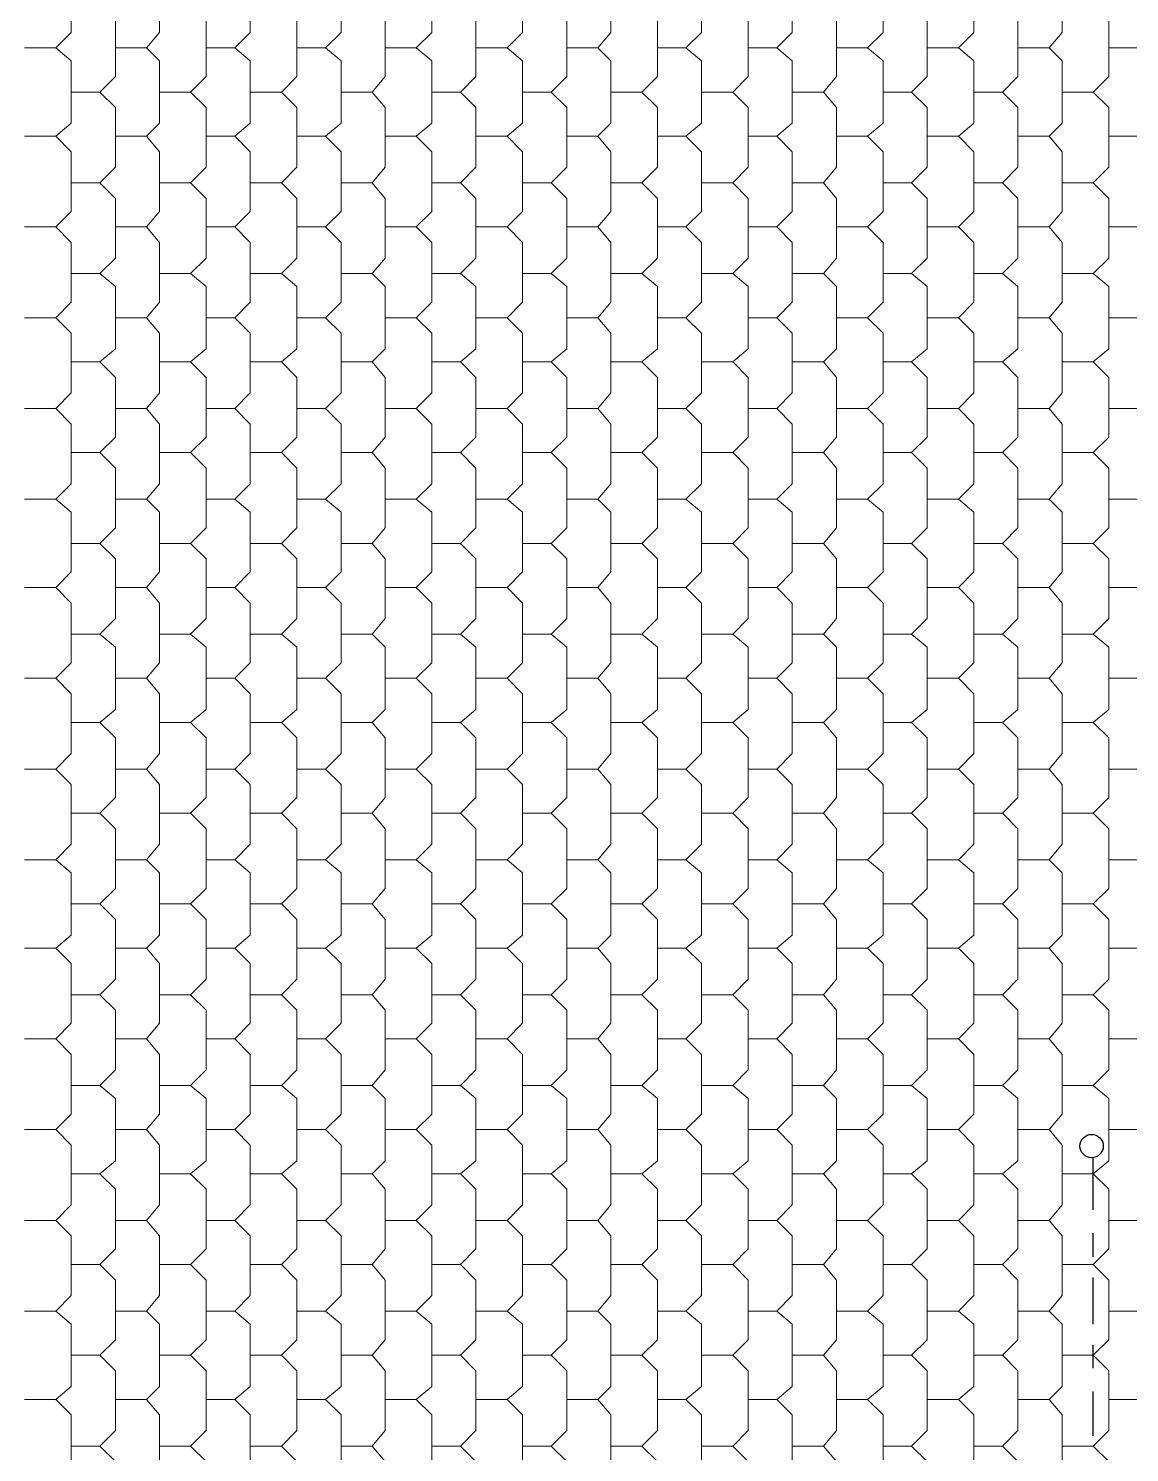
# Model space of a CAD drawing. Header units: millimetres. Extents: x 0 to 80.9, y 0 to 43.9.
# Drawn here: x 69.85 to 75.29, y 18.35 to 25.39 of the extents above; entities that cross this region are included whole.
import ezdxf

# ---------------------------------------------------------------- set-up
doc = ezdxf.new("R2010")
doc.units = ezdxf.units.MM
doc.layers.add('PDF_014408$_ps_$PIPING$REFRIGERANT$PIPING_Pen_No__4', color=7, linetype='Continuous')
doc.layers.add('PDF_014408$BL-ROOF', color=7, linetype='Continuous')

msp = doc.modelspace()

# ---------------------------------------------------------------- linework, layer by layer
at = {"layer": 'PDF_014408$_ps_$PIPING$REFRIGERANT$PIPING_Pen_No__4', "lineweight": 25}
for points in [[(75.1125, 19.5539), (75.1125, 19.8103)], [(75.1125, 19.3231), (75.1125, 19.4385)], [(75.1125, 18.9897), (75.1125, 19.2205)], [(75.1125, 18.7717), (75.1125, 18.8871)], [(75.1125, 18.4383), (75.1125, 18.6563)]]:
    msp.add_lwpolyline(points, dxfattribs=at)
msp.add_circle((75.1045, 19.8699), 0.0577, dxfattribs=at)
at = {"layer": 'PDF_014408$BL-ROOF', "lineweight": 9}
for points in [[(69.9836, 25.2982), (70.0606, 25.3752), (70.0606, 25.6701), (69.9836, 25.747), (69.8682, 25.747)], [(70.4324, 25.2982), (70.4965, 25.3752), (70.4965, 25.6701), (70.4324, 25.747), (70.2785, 25.747)], [(70.8684, 25.2982), (70.9453, 25.3752), (70.9453, 25.6701), (70.8684, 25.747), (70.7273, 25.747)], [(71.3171, 25.2982), (71.3941, 25.3752), (71.3941, 25.6701), (71.3171, 25.747), (71.1761, 25.747)], [(71.7659, 25.2982), (71.8428, 25.3752), (71.8428, 25.6701), (71.7659, 25.747), (71.612, 25.747)], [(72.2147, 25.2982), (72.2916, 25.3752), (72.2916, 25.6701), (72.2147, 25.747), (72.0608, 25.747)], [(72.6635, 25.2982), (72.7276, 25.3752), (72.7276, 25.6701), (72.6635, 25.747), (72.5096, 25.747)], [(73.0994, 25.2982), (73.1764, 25.3752), (73.1764, 25.6701), (73.0994, 25.747), (72.9584, 25.747)], [(73.5482, 25.2982), (73.6251, 25.3752), (73.6251, 25.6701), (73.5482, 25.747), (73.4072, 25.747)], [(73.997, 25.2982), (74.0739, 25.3752), (74.0739, 25.6701), (73.997, 25.747), (73.8431, 25.747)], [(74.4458, 25.2982), (74.5227, 25.3752), (74.5227, 25.6701), (74.4458, 25.747), (74.2919, 25.747)], [(74.8945, 25.2982), (74.9586, 25.3752), (74.9586, 25.6701), (74.8945, 25.747), (74.7407, 25.747)], [(70.2016, 25.0802), (70.2785, 25.1572), (70.2785, 25.4521), (70.2016, 25.529), (70.0606, 25.529)], [(70.6504, 25.0802), (70.7273, 25.1572), (70.7273, 25.4521), (70.6504, 25.529), (70.4965, 25.529)], [(71.0992, 25.0802), (71.1761, 25.1572), (71.1761, 25.4521), (71.0992, 25.529), (70.9453, 25.529)], [(71.5479, 25.0802), (71.612, 25.1572), (71.612, 25.4521), (71.5479, 25.529), (71.3941, 25.529)], [(71.9839, 25.0802), (72.0608, 25.1572), (72.0608, 25.4521), (71.9839, 25.529), (71.8428, 25.529)], [(72.4327, 25.0802), (72.5096, 25.1572), (72.5096, 25.4521), (72.4327, 25.529), (72.2916, 25.529)], [(72.8814, 25.0802), (72.9584, 25.1572), (72.9584, 25.4521), (72.8814, 25.529), (72.7276, 25.529)], [(73.3302, 25.0802), (73.4072, 25.1572), (73.4072, 25.4521), (73.3302, 25.529), (73.1764, 25.529)], [(73.779, 25.0802), (73.8431, 25.1572), (73.8431, 25.4521), (73.779, 25.529), (73.6251, 25.529)], [(74.215, 25.0802), (74.2919, 25.1572), (74.2919, 25.4521), (74.215, 25.529), (74.0739, 25.529)], [(74.6637, 25.0802), (74.7407, 25.1572), (74.7407, 25.4521), (74.6637, 25.529), (74.5227, 25.529)], [(75.1125, 25.0802), (75.1894, 25.1572), (75.1894, 25.4521), (75.1125, 25.529), (74.9586, 25.529)], [(69.9836, 24.8623), (70.0606, 24.9264), (70.0606, 25.2341), (69.9836, 25.2982), (69.8298, 25.2982)], [(70.4324, 24.8623), (70.4965, 24.9264), (70.4965, 25.2341), (70.4324, 25.2982), (70.2785, 25.2982)], [(70.8684, 24.8623), (70.9453, 24.9264), (70.9453, 25.2341), (70.8684, 25.2982), (70.7273, 25.2982)], [(71.3171, 24.8623), (71.3941, 24.9264), (71.3941, 25.2341), (71.3171, 25.2982), (71.1761, 25.2982)], [(71.7659, 24.8623), (71.8428, 24.9264), (71.8428, 25.2341), (71.7659, 25.2982), (71.612, 25.2982)], [(72.2147, 24.8623), (72.2916, 24.9264), (72.2916, 25.2341), (72.2147, 25.2982), (72.0608, 25.2982)], [(72.6635, 24.8623), (72.7276, 24.9264), (72.7276, 25.2341), (72.6635, 25.2982), (72.5096, 25.2982)], [(73.0994, 24.8623), (73.1764, 24.9264), (73.1764, 25.2341), (73.0994, 25.2982), (72.9584, 25.2982)], [(73.5482, 24.8623), (73.6251, 24.9264), (73.6251, 25.2341), (73.5482, 25.2982), (73.4072, 25.2982)], [(73.997, 24.8623), (74.0739, 24.9264), (74.0739, 25.2341), (73.997, 25.2982), (73.8431, 25.2982)], [(74.4458, 24.8623), (74.5227, 24.9264), (74.5227, 25.2341), (74.4458, 25.2982), (74.2919, 25.2982)], [(74.8945, 24.8623), (74.9586, 24.9264), (74.9586, 25.2341), (74.8945, 25.2982), (74.7407, 25.2982)], [(75.4074, 25.2341), (75.3305, 25.2982), (75.1894, 25.2982)], [(70.2016, 24.6315), (70.2785, 24.7084), (70.2785, 25.0033), (70.2016, 25.0802), (70.0606, 25.0802)], [(70.6504, 24.6315), (70.7273, 24.7084), (70.7273, 25.0033), (70.6504, 25.0802), (70.4965, 25.0802)], [(71.0992, 24.6315), (71.1761, 24.7084), (71.1761, 25.0033), (71.0992, 25.0802), (70.9453, 25.0802)], [(71.5479, 24.6315), (71.612, 24.7084), (71.612, 25.0033), (71.5479, 25.0802), (71.3941, 25.0802)], [(71.9839, 24.6315), (72.0608, 24.7084), (72.0608, 25.0033), (71.9839, 25.0802), (71.8428, 25.0802)], [(72.4327, 24.6315), (72.5096, 24.7084), (72.5096, 25.0033), (72.4327, 25.0802), (72.2916, 25.0802)], [(72.8814, 24.6315), (72.9584, 24.7084), (72.9584, 25.0033), (72.8814, 25.0802), (72.7276, 25.0802)], [(73.3302, 24.6315), (73.4072, 24.7084), (73.4072, 25.0033), (73.3302, 25.0802), (73.1764, 25.0802)], [(73.779, 24.6315), (73.8431, 24.7084), (73.8431, 25.0033), (73.779, 25.0802), (73.6251, 25.0802)], [(74.215, 24.6315), (74.2919, 24.7084), (74.2919, 25.0033), (74.215, 25.0802), (74.0739, 25.0802)], [(74.6637, 24.6315), (74.7407, 24.7084), (74.7407, 25.0033), (74.6637, 25.0802), (74.5227, 25.0802)], [(75.1125, 24.6315), (75.1894, 24.7084), (75.1894, 25.0033), (75.1125, 25.0802), (74.9586, 25.0802)], [(69.9836, 24.4135), (70.0606, 24.4904), (70.0606, 24.7853), (69.9836, 24.8623), (69.8298, 24.8623)], [(70.4324, 24.4135), (70.4965, 24.4904), (70.4965, 24.7853), (70.4324, 24.8623), (70.2785, 24.8623)], [(70.8684, 24.4135), (70.9453, 24.4904), (70.9453, 24.7853), (70.8684, 24.8623), (70.7273, 24.8623)], [(71.3171, 24.4135), (71.3941, 24.4904), (71.3941, 24.7853), (71.3171, 24.8623), (71.1761, 24.8623)], [(71.7659, 24.4135), (71.8428, 24.4904), (71.8428, 24.7853), (71.7659, 24.8623), (71.612, 24.8623)], [(72.2147, 24.4135), (72.2916, 24.4904), (72.2916, 24.7853), (72.2147, 24.8623), (72.0608, 24.8623)], [(72.6635, 24.4135), (72.7276, 24.4904), (72.7276, 24.7853), (72.6635, 24.8623), (72.5096, 24.8623)], [(73.0994, 24.4135), (73.1764, 24.4904), (73.1764, 24.7853), (73.0994, 24.8623), (72.9584, 24.8623)], [(73.5482, 24.4135), (73.6251, 24.4904), (73.6251, 24.7853), (73.5482, 24.8623), (73.4072, 24.8623)], [(73.997, 24.4135), (74.0739, 24.4904), (74.0739, 24.7853), (73.997, 24.8623), (73.8431, 24.8623)], [(74.4458, 24.4135), (74.5227, 24.4904), (74.5227, 24.7853), (74.4458, 24.8623), (74.2919, 24.8623)], [(74.8945, 24.4135), (74.9586, 24.4904), (74.9586, 24.7853), (74.8945, 24.8623), (74.7407, 24.8623)], [(75.4074, 24.7853), (75.3305, 24.8623), (75.1894, 24.8623)], [(70.2016, 24.1827), (70.2785, 24.2596), (70.2785, 24.5545), (70.2016, 24.6315), (70.0606, 24.6315)], [(70.6504, 24.1827), (70.7273, 24.2596), (70.7273, 24.5545), (70.6504, 24.6315), (70.4965, 24.6315)], [(71.0992, 24.1827), (71.1761, 24.2596), (71.1761, 24.5545), (71.0992, 24.6315), (70.9453, 24.6315)], [(71.5479, 24.1827), (71.612, 24.2596), (71.612, 24.5545), (71.5479, 24.6315), (71.3941, 24.6315)], [(71.9839, 24.1827), (72.0608, 24.2596), (72.0608, 24.5545), (71.9839, 24.6315), (71.8428, 24.6315)], [(72.4327, 24.1827), (72.5096, 24.2596), (72.5096, 24.5545), (72.4327, 24.6315), (72.2916, 24.6315)], [(72.8814, 24.1827), (72.9584, 24.2596), (72.9584, 24.5545), (72.8814, 24.6315), (72.7276, 24.6315)], [(73.3302, 24.1827), (73.4072, 24.2596), (73.4072, 24.5545), (73.3302, 24.6315), (73.1764, 24.6315)], [(73.779, 24.1827), (73.8431, 24.2596), (73.8431, 24.5545), (73.779, 24.6315), (73.6251, 24.6315)], [(74.215, 24.1827), (74.2919, 24.2596), (74.2919, 24.5545), (74.215, 24.6315), (74.0739, 24.6315)], [(74.6637, 24.1827), (74.7407, 24.2596), (74.7407, 24.5545), (74.6637, 24.6315), (74.5227, 24.6315)], [(75.1125, 24.1827), (75.1894, 24.2596), (75.1894, 24.5545), (75.1125, 24.6315), (74.9586, 24.6315)], [(69.9836, 23.9647), (70.0606, 24.0416), (70.0606, 24.3366), (69.9836, 24.4135), (69.8298, 24.4135)], [(70.4324, 23.9647), (70.4965, 24.0416), (70.4965, 24.3366), (70.4324, 24.4135), (70.2785, 24.4135)], [(70.8684, 23.9647), (70.9453, 24.0416), (70.9453, 24.3366), (70.8684, 24.4135), (70.7273, 24.4135)], [(71.3171, 23.9647), (71.3941, 24.0416), (71.3941, 24.3366), (71.3171, 24.4135), (71.1761, 24.4135)], [(71.7659, 23.9647), (71.8428, 24.0416), (71.8428, 24.3366), (71.7659, 24.4135), (71.612, 24.4135)], [(72.2147, 23.9647), (72.2916, 24.0416), (72.2916, 24.3366), (72.2147, 24.4135), (72.0608, 24.4135)], [(72.6635, 23.9647), (72.7276, 24.0416), (72.7276, 24.3366), (72.6635, 24.4135), (72.5096, 24.4135)], [(73.0994, 23.9647), (73.1764, 24.0416), (73.1764, 24.3366), (73.0994, 24.4135), (72.9584, 24.4135)], [(73.5482, 23.9647), (73.6251, 24.0416), (73.6251, 24.3366), (73.5482, 24.4135), (73.4072, 24.4135)], [(73.997, 23.9647), (74.0739, 24.0416), (74.0739, 24.3366), (73.997, 24.4135), (73.8431, 24.4135)], [(74.4458, 23.9647), (74.5227, 24.0416), (74.5227, 24.3366), (74.4458, 24.4135), (74.2919, 24.4135)], [(74.8945, 23.9647), (74.9586, 24.0416), (74.9586, 24.3366), (74.8945, 24.4135), (74.7407, 24.4135)], [(75.4074, 24.3366), (75.3305, 24.4135), (75.1894, 24.4135)], [(70.2016, 23.7467), (70.2785, 23.8108), (70.2785, 24.1186), (70.2016, 24.1827), (70.0606, 24.1827)], [(70.6504, 23.7467), (70.7273, 23.8108), (70.7273, 24.1186), (70.6504, 24.1827), (70.4965, 24.1827)], [(71.0992, 23.7467), (71.1761, 23.8108), (71.1761, 24.1186), (71.0992, 24.1827), (70.9453, 24.1827)], [(71.5479, 23.7467), (71.612, 23.8108), (71.612, 24.1186), (71.5479, 24.1827), (71.3941, 24.1827)], [(71.9839, 23.7467), (72.0608, 23.8108), (72.0608, 24.1186), (71.9839, 24.1827), (71.8428, 24.1827)], [(72.4327, 23.7467), (72.5096, 23.8108), (72.5096, 24.1186), (72.4327, 24.1827), (72.2916, 24.1827)], [(72.8814, 23.7467), (72.9584, 23.8108), (72.9584, 24.1186), (72.8814, 24.1827), (72.7276, 24.1827)], [(73.3302, 23.7467), (73.4072, 23.8108), (73.4072, 24.1186), (73.3302, 24.1827), (73.1764, 24.1827)], [(73.779, 23.7467), (73.8431, 23.8108), (73.8431, 24.1186), (73.779, 24.1827), (73.6251, 24.1827)], [(74.215, 23.7467), (74.2919, 23.8108), (74.2919, 24.1186), (74.215, 24.1827), (74.0739, 24.1827)], [(74.6637, 23.7467), (74.7407, 23.8108), (74.7407, 24.1186), (74.6637, 24.1827), (74.5227, 24.1827)], [(75.1125, 23.7467), (75.1894, 23.8108), (75.1894, 24.1186), (75.1125, 24.1827), (74.9586, 24.1827)], [(69.9836, 23.5159), (70.0606, 23.5929), (70.0606, 23.8878), (69.9836, 23.9647), (69.8298, 23.9647)], [(70.4324, 23.5159), (70.4965, 23.5929), (70.4965, 23.8878), (70.4324, 23.9647), (70.2785, 23.9647)], [(70.8684, 23.5159), (70.9453, 23.5929), (70.9453, 23.8878), (70.8684, 23.9647), (70.7273, 23.9647)], [(71.3171, 23.5159), (71.3941, 23.5929), (71.3941, 23.8878), (71.3171, 23.9647), (71.1761, 23.9647)], [(71.7659, 23.5159), (71.8428, 23.5929), (71.8428, 23.8878), (71.7659, 23.9647), (71.612, 23.9647)], [(72.2147, 23.5159), (72.2916, 23.5929), (72.2916, 23.8878), (72.2147, 23.9647), (72.0608, 23.9647)], [(72.6635, 23.5159), (72.7276, 23.5929), (72.7276, 23.8878), (72.6635, 23.9647), (72.5096, 23.9647)], [(73.0994, 23.5159), (73.1764, 23.5929), (73.1764, 23.8878), (73.0994, 23.9647), (72.9584, 23.9647)], [(73.5482, 23.5159), (73.6251, 23.5929), (73.6251, 23.8878), (73.5482, 23.9647), (73.4072, 23.9647)], [(73.997, 23.5159), (74.0739, 23.5929), (74.0739, 23.8878), (73.997, 23.9647), (73.8431, 23.9647)], [(74.4458, 23.5159), (74.5227, 23.5929), (74.5227, 23.8878), (74.4458, 23.9647), (74.2919, 23.9647)], [(74.8945, 23.5159), (74.9586, 23.5929), (74.9586, 23.8878), (74.8945, 23.9647), (74.7407, 23.9647)], [(75.4074, 23.8878), (75.3305, 23.9647), (75.1894, 23.9647)], [(70.2016, 23.298), (70.2785, 23.3749), (70.2785, 23.6698), (70.2016, 23.7467), (70.0606, 23.7467)], [(70.6504, 23.298), (70.7273, 23.3749), (70.7273, 23.6698), (70.6504, 23.7467), (70.4965, 23.7467)], [(71.0992, 23.298), (71.1761, 23.3749), (71.1761, 23.6698), (71.0992, 23.7467), (70.9453, 23.7467)], [(71.5479, 23.298), (71.612, 23.3749), (71.612, 23.6698), (71.5479, 23.7467), (71.3941, 23.7467)], [(71.9839, 23.298), (72.0608, 23.3749), (72.0608, 23.6698), (71.9839, 23.7467), (71.8428, 23.7467)], [(72.4327, 23.298), (72.5096, 23.3749), (72.5096, 23.6698), (72.4327, 23.7467), (72.2916, 23.7467)], [(72.8814, 23.298), (72.9584, 23.3749), (72.9584, 23.6698), (72.8814, 23.7467), (72.7276, 23.7467)], [(73.3302, 23.298), (73.4072, 23.3749), (73.4072, 23.6698), (73.3302, 23.7467), (73.1764, 23.7467)], [(73.779, 23.298), (73.8431, 23.3749), (73.8431, 23.6698), (73.779, 23.7467), (73.6251, 23.7467)], [(74.215, 23.298), (74.2919, 23.3749), (74.2919, 23.6698), (74.215, 23.7467), (74.0739, 23.7467)], [(74.6637, 23.298), (74.7407, 23.3749), (74.7407, 23.6698), (74.6637, 23.7467), (74.5227, 23.7467)], [(75.1125, 23.298), (75.1894, 23.3749), (75.1894, 23.6698), (75.1125, 23.7467), (74.9586, 23.7467)], [(69.9836, 23.0672), (70.0606, 23.1441), (70.0606, 23.439), (69.9836, 23.5159), (69.8298, 23.5159)], [(70.4324, 23.0672), (70.4965, 23.1441), (70.4965, 23.439), (70.4324, 23.5159), (70.2785, 23.5159)], [(70.8684, 23.0672), (70.9453, 23.1441), (70.9453, 23.439), (70.8684, 23.5159), (70.7273, 23.5159)], [(71.3171, 23.0672), (71.3941, 23.1441), (71.3941, 23.439), (71.3171, 23.5159), (71.1761, 23.5159)], [(71.7659, 23.0672), (71.8428, 23.1441), (71.8428, 23.439), (71.7659, 23.5159), (71.612, 23.5159)], [(72.2147, 23.0672), (72.2916, 23.1441), (72.2916, 23.439), (72.2147, 23.5159), (72.0608, 23.5159)], [(72.6635, 23.0672), (72.7276, 23.1441), (72.7276, 23.439), (72.6635, 23.5159), (72.5096, 23.5159)], [(73.0994, 23.0672), (73.1764, 23.1441), (73.1764, 23.439), (73.0994, 23.5159), (72.9584, 23.5159)], [(73.5482, 23.0672), (73.6251, 23.1441), (73.6251, 23.439), (73.5482, 23.5159), (73.4072, 23.5159)], [(73.997, 23.0672), (74.0739, 23.1441), (74.0739, 23.439), (73.997, 23.5159), (73.8431, 23.5159)], [(74.4458, 23.0672), (74.5227, 23.1441), (74.5227, 23.439), (74.4458, 23.5159), (74.2919, 23.5159)], [(74.8945, 23.0672), (74.9586, 23.1441), (74.9586, 23.439), (74.8945, 23.5159), (74.7407, 23.5159)], [(75.4074, 23.439), (75.3305, 23.5159), (75.1894, 23.5159)], [(70.2016, 22.8492), (70.2785, 22.9261), (70.2785, 23.221), (70.2016, 23.298), (70.0606, 23.298)], [(70.6504, 22.8492), (70.7273, 22.9261), (70.7273, 23.221), (70.6504, 23.298), (70.4965, 23.298)], [(71.0992, 22.8492), (71.1761, 22.9261), (71.1761, 23.221), (71.0992, 23.298), (70.9453, 23.298)], [(71.5479, 22.8492), (71.612, 22.9261), (71.612, 23.221), (71.5479, 23.298), (71.3941, 23.298)], [(71.9839, 22.8492), (72.0608, 22.9261), (72.0608, 23.221), (71.9839, 23.298), (71.8428, 23.298)], [(72.4327, 22.8492), (72.5096, 22.9261), (72.5096, 23.221), (72.4327, 23.298), (72.2916, 23.298)], [(72.8814, 22.8492), (72.9584, 22.9261), (72.9584, 23.221), (72.8814, 23.298), (72.7276, 23.298)], [(73.3302, 22.8492), (73.4072, 22.9261), (73.4072, 23.221), (73.3302, 23.298), (73.1764, 23.298)], [(73.779, 22.8492), (73.8431, 22.9261), (73.8431, 23.221), (73.779, 23.298), (73.6251, 23.298)], [(74.215, 22.8492), (74.2919, 22.9261), (74.2919, 23.221), (74.215, 23.298), (74.0739, 23.298)], [(74.6637, 22.8492), (74.7407, 22.9261), (74.7407, 23.221), (74.6637, 23.298), (74.5227, 23.298)], [(75.1125, 22.8492), (75.1894, 22.9261), (75.1894, 23.221), (75.1125, 23.298), (74.9586, 23.298)], [(69.9836, 22.6312), (70.0606, 22.7081), (70.0606, 23.003), (69.9836, 23.0672), (69.8298, 23.0672)], [(70.4324, 22.6312), (70.4965, 22.7081), (70.4965, 23.003), (70.4324, 23.0672), (70.2785, 23.0672)], [(70.8684, 22.6312), (70.9453, 22.7081), (70.9453, 23.003), (70.8684, 23.0672), (70.7273, 23.0672)], [(71.3171, 22.6312), (71.3941, 22.7081), (71.3941, 23.003), (71.3171, 23.0672), (71.1761, 23.0672)], [(71.7659, 22.6312), (71.8428, 22.7081), (71.8428, 23.003), (71.7659, 23.0672), (71.612, 23.0672)], [(72.2147, 22.6312), (72.2916, 22.7081), (72.2916, 23.003), (72.2147, 23.0672), (72.0608, 23.0672)], [(72.6635, 22.6312), (72.7276, 22.7081), (72.7276, 23.003), (72.6635, 23.0672), (72.5096, 23.0672)], [(73.0994, 22.6312), (73.1764, 22.7081), (73.1764, 23.003), (73.0994, 23.0672), (72.9584, 23.0672)], [(73.5482, 22.6312), (73.6251, 22.7081), (73.6251, 23.003), (73.5482, 23.0672), (73.4072, 23.0672)], [(73.997, 22.6312), (74.0739, 22.7081), (74.0739, 23.003), (73.997, 23.0672), (73.8431, 23.0672)], [(74.4458, 22.6312), (74.5227, 22.7081), (74.5227, 23.003), (74.4458, 23.0672), (74.2919, 23.0672)], [(74.8945, 22.6312), (74.9586, 22.7081), (74.9586, 23.003), (74.8945, 23.0672), (74.7407, 23.0672)], [(75.4074, 23.003), (75.3305, 23.0672), (75.1894, 23.0672)], [(70.2016, 22.4004), (70.2785, 22.4773), (70.2785, 22.7722), (70.2016, 22.8492), (70.0606, 22.8492)], [(70.6504, 22.4004), (70.7273, 22.4773), (70.7273, 22.7722), (70.6504, 22.8492), (70.4965, 22.8492)], [(71.0992, 22.4004), (71.1761, 22.4773), (71.1761, 22.7722), (71.0992, 22.8492), (70.9453, 22.8492)], [(71.5479, 22.4004), (71.612, 22.4773), (71.612, 22.7722), (71.5479, 22.8492), (71.3941, 22.8492)], [(71.9839, 22.4004), (72.0608, 22.4773), (72.0608, 22.7722), (71.9839, 22.8492), (71.8428, 22.8492)], [(72.4327, 22.4004), (72.5096, 22.4773), (72.5096, 22.7722), (72.4327, 22.8492), (72.2916, 22.8492)], [(72.8814, 22.4004), (72.9584, 22.4773), (72.9584, 22.7722), (72.8814, 22.8492), (72.7276, 22.8492)], [(73.3302, 22.4004), (73.4072, 22.4773), (73.4072, 22.7722), (73.3302, 22.8492), (73.1764, 22.8492)], [(73.779, 22.4004), (73.8431, 22.4773), (73.8431, 22.7722), (73.779, 22.8492), (73.6251, 22.8492)], [(74.215, 22.4004), (74.2919, 22.4773), (74.2919, 22.7722), (74.215, 22.8492), (74.0739, 22.8492)], [(74.6637, 22.4004), (74.7407, 22.4773), (74.7407, 22.7722), (74.6637, 22.8492), (74.5227, 22.8492)], [(75.1125, 22.4004), (75.1894, 22.4773), (75.1894, 22.7722), (75.1125, 22.8492), (74.9586, 22.8492)], [(69.9836, 22.1824), (70.0606, 22.2594), (70.0606, 22.5543), (69.9836, 22.6312), (69.8298, 22.6312)], [(70.4324, 22.1824), (70.4965, 22.2594), (70.4965, 22.5543), (70.4324, 22.6312), (70.2785, 22.6312)], [(70.8684, 22.1824), (70.9453, 22.2594), (70.9453, 22.5543), (70.8684, 22.6312), (70.7273, 22.6312)], [(71.3171, 22.1824), (71.3941, 22.2594), (71.3941, 22.5543), (71.3171, 22.6312), (71.1761, 22.6312)], [(71.7659, 22.1824), (71.8428, 22.2594), (71.8428, 22.5543), (71.7659, 22.6312), (71.612, 22.6312)], [(72.2147, 22.1824), (72.2916, 22.2594), (72.2916, 22.5543), (72.2147, 22.6312), (72.0608, 22.6312)], [(72.6635, 22.1824), (72.7276, 22.2594), (72.7276, 22.5543), (72.6635, 22.6312), (72.5096, 22.6312)], [(73.0994, 22.1824), (73.1764, 22.2594), (73.1764, 22.5543), (73.0994, 22.6312), (72.9584, 22.6312)], [(73.5482, 22.1824), (73.6251, 22.2594), (73.6251, 22.5543), (73.5482, 22.6312), (73.4072, 22.6312)], [(73.997, 22.1824), (74.0739, 22.2594), (74.0739, 22.5543), (73.997, 22.6312), (73.8431, 22.6312)], [(74.4458, 22.1824), (74.5227, 22.2594), (74.5227, 22.5543), (74.4458, 22.6312), (74.2919, 22.6312)], [(74.8945, 22.1824), (74.9586, 22.2594), (74.9586, 22.5543), (74.8945, 22.6312), (74.7407, 22.6312)], [(75.4074, 22.5543), (75.3305, 22.6312), (75.1894, 22.6312)], [(70.2016, 21.9644), (70.2785, 22.0286), (70.2785, 22.3363), (70.2016, 22.4004), (70.0606, 22.4004)], [(70.6504, 21.9644), (70.7273, 22.0286), (70.7273, 22.3363), (70.6504, 22.4004), (70.4965, 22.4004)], [(71.0992, 21.9644), (71.1761, 22.0286), (71.1761, 22.3363), (71.0992, 22.4004), (70.9453, 22.4004)], [(71.5479, 21.9644), (71.612, 22.0286), (71.612, 22.3363), (71.5479, 22.4004), (71.3941, 22.4004)], [(71.9839, 21.9644), (72.0608, 22.0286), (72.0608, 22.3363), (71.9839, 22.4004), (71.8428, 22.4004)], [(72.4327, 21.9644), (72.5096, 22.0286), (72.5096, 22.3363), (72.4327, 22.4004), (72.2916, 22.4004)], [(72.8814, 21.9644), (72.9584, 22.0286), (72.9584, 22.3363), (72.8814, 22.4004), (72.7276, 22.4004)], [(73.3302, 21.9644), (73.4072, 22.0286), (73.4072, 22.3363), (73.3302, 22.4004), (73.1764, 22.4004)], [(73.779, 21.9644), (73.8431, 22.0286), (73.8431, 22.3363), (73.779, 22.4004), (73.6251, 22.4004)], [(74.215, 21.9644), (74.2919, 22.0286), (74.2919, 22.3363), (74.215, 22.4004), (74.0739, 22.4004)], [(74.6637, 21.9644), (74.7407, 22.0286), (74.7407, 22.3363), (74.6637, 22.4004), (74.5227, 22.4004)], [(75.1125, 21.9644), (75.1894, 22.0286), (75.1894, 22.3363), (75.1125, 22.4004), (74.9586, 22.4004)], [(69.9836, 21.7336), (70.0606, 21.8106), (70.0606, 22.1055), (69.9836, 22.1824), (69.8298, 22.1824)], [(70.4324, 21.7336), (70.4965, 21.8106), (70.4965, 22.1055), (70.4324, 22.1824), (70.2785, 22.1824)], [(70.8684, 21.7336), (70.9453, 21.8106), (70.9453, 22.1055), (70.8684, 22.1824), (70.7273, 22.1824)], [(71.3171, 21.7336), (71.3941, 21.8106), (71.3941, 22.1055), (71.3171, 22.1824), (71.1761, 22.1824)], [(71.7659, 21.7336), (71.8428, 21.8106), (71.8428, 22.1055), (71.7659, 22.1824), (71.612, 22.1824)], [(72.2147, 21.7336), (72.2916, 21.8106), (72.2916, 22.1055), (72.2147, 22.1824), (72.0608, 22.1824)], [(72.6635, 21.7336), (72.7276, 21.8106), (72.7276, 22.1055), (72.6635, 22.1824), (72.5096, 22.1824)], [(73.0994, 21.7336), (73.1764, 21.8106), (73.1764, 22.1055), (73.0994, 22.1824), (72.9584, 22.1824)], [(73.5482, 21.7336), (73.6251, 21.8106), (73.6251, 22.1055), (73.5482, 22.1824), (73.4072, 22.1824)], [(73.997, 21.7336), (74.0739, 21.8106), (74.0739, 22.1055), (73.997, 22.1824), (73.8431, 22.1824)], [(74.4458, 21.7336), (74.5227, 21.8106), (74.5227, 22.1055), (74.4458, 22.1824), (74.2919, 22.1824)], [(74.8945, 21.7336), (74.9586, 21.8106), (74.9586, 22.1055), (74.8945, 22.1824), (74.7407, 22.1824)], [(75.4074, 22.1055), (75.3305, 22.1824), (75.1894, 22.1824)], [(70.2016, 21.5157), (70.2785, 21.5926), (70.2785, 21.8875), (70.2016, 21.9644), (70.0606, 21.9644)], [(70.6504, 21.5157), (70.7273, 21.5926), (70.7273, 21.8875), (70.6504, 21.9644), (70.4965, 21.9644)], [(71.0992, 21.5157), (71.1761, 21.5926), (71.1761, 21.8875), (71.0992, 21.9644), (70.9453, 21.9644)], [(71.5479, 21.5157), (71.612, 21.5926), (71.612, 21.8875), (71.5479, 21.9644), (71.3941, 21.9644)], [(71.9839, 21.5157), (72.0608, 21.5926), (72.0608, 21.8875), (71.9839, 21.9644), (71.8428, 21.9644)], [(72.4327, 21.5157), (72.5096, 21.5926), (72.5096, 21.8875), (72.4327, 21.9644), (72.2916, 21.9644)], [(72.8814, 21.5157), (72.9584, 21.5926), (72.9584, 21.8875), (72.8814, 21.9644), (72.7276, 21.9644)], [(73.3302, 21.5157), (73.4072, 21.5926), (73.4072, 21.8875), (73.3302, 21.9644), (73.1764, 21.9644)], [(73.779, 21.5157), (73.8431, 21.5926), (73.8431, 21.8875), (73.779, 21.9644), (73.6251, 21.9644)], [(74.215, 21.5157), (74.2919, 21.5926), (74.2919, 21.8875), (74.215, 21.9644), (74.0739, 21.9644)], [(74.6637, 21.5157), (74.7407, 21.5926), (74.7407, 21.8875), (74.6637, 21.9644), (74.5227, 21.9644)], [(75.1125, 21.5157), (75.1894, 21.5926), (75.1894, 21.8875), (75.1125, 21.9644), (74.9586, 21.9644)], [(69.9836, 21.2849), (70.0606, 21.3618), (70.0606, 21.6567), (69.9836, 21.7336), (69.8298, 21.7336)], [(70.4324, 21.2849), (70.4965, 21.3618), (70.4965, 21.6567), (70.4324, 21.7336), (70.2785, 21.7336)], [(70.8684, 21.2849), (70.9453, 21.3618), (70.9453, 21.6567), (70.8684, 21.7336), (70.7273, 21.7336)], [(71.3171, 21.2849), (71.3941, 21.3618), (71.3941, 21.6567), (71.3171, 21.7336), (71.1761, 21.7336)], [(71.7659, 21.2849), (71.8428, 21.3618), (71.8428, 21.6567), (71.7659, 21.7336), (71.612, 21.7336)], [(72.2147, 21.2849), (72.2916, 21.3618), (72.2916, 21.6567), (72.2147, 21.7336), (72.0608, 21.7336)], [(72.6635, 21.2849), (72.7276, 21.3618), (72.7276, 21.6567), (72.6635, 21.7336), (72.5096, 21.7336)], [(73.0994, 21.2849), (73.1764, 21.3618), (73.1764, 21.6567), (73.0994, 21.7336), (72.9584, 21.7336)], [(73.5482, 21.2849), (73.6251, 21.3618), (73.6251, 21.6567), (73.5482, 21.7336), (73.4072, 21.7336)], [(73.997, 21.2849), (74.0739, 21.3618), (74.0739, 21.6567), (73.997, 21.7336), (73.8431, 21.7336)], [(74.4458, 21.2849), (74.5227, 21.3618), (74.5227, 21.6567), (74.4458, 21.7336), (74.2919, 21.7336)], [(74.8945, 21.2849), (74.9586, 21.3618), (74.9586, 21.6567), (74.8945, 21.7336), (74.7407, 21.7336)], [(75.4074, 21.6567), (75.3305, 21.7336), (75.1894, 21.7336)], [(70.2016, 21.0669), (70.2785, 21.1438), (70.2785, 21.4387), (70.2016, 21.5157), (70.0606, 21.5157)], [(70.6504, 21.0669), (70.7273, 21.1438), (70.7273, 21.4387), (70.6504, 21.5157), (70.4965, 21.5157)], [(71.0992, 21.0669), (71.1761, 21.1438), (71.1761, 21.4387), (71.0992, 21.5157), (70.9453, 21.5157)], [(71.5479, 21.0669), (71.612, 21.1438), (71.612, 21.4387), (71.5479, 21.5157), (71.3941, 21.5157)], [(71.9839, 21.0669), (72.0608, 21.1438), (72.0608, 21.4387), (71.9839, 21.5157), (71.8428, 21.5157)], [(72.4327, 21.0669), (72.5096, 21.1438), (72.5096, 21.4387), (72.4327, 21.5157), (72.2916, 21.5157)], [(72.8814, 21.0669), (72.9584, 21.1438), (72.9584, 21.4387), (72.8814, 21.5157), (72.7276, 21.5157)], [(73.3302, 21.0669), (73.4072, 21.1438), (73.4072, 21.4387), (73.3302, 21.5157), (73.1764, 21.5157)], [(73.779, 21.0669), (73.8431, 21.1438), (73.8431, 21.4387), (73.779, 21.5157), (73.6251, 21.5157)], [(74.215, 21.0669), (74.2919, 21.1438), (74.2919, 21.4387), (74.215, 21.5157), (74.0739, 21.5157)], [(74.6637, 21.0669), (74.7407, 21.1438), (74.7407, 21.4387), (74.6637, 21.5157), (74.5227, 21.5157)], [(75.1125, 21.0669), (75.1894, 21.1438), (75.1894, 21.4387), (75.1125, 21.5157), (74.9586, 21.5157)], [(69.9836, 20.8489), (70.0606, 20.913), (70.0606, 21.2208), (69.9836, 21.2849), (69.8298, 21.2849)], [(70.4324, 20.8489), (70.4965, 20.913), (70.4965, 21.2208), (70.4324, 21.2849), (70.2785, 21.2849)], [(70.8684, 20.8489), (70.9453, 20.913), (70.9453, 21.2208), (70.8684, 21.2849), (70.7273, 21.2849)], [(71.3171, 20.8489), (71.3941, 20.913), (71.3941, 21.2208), (71.3171, 21.2849), (71.1761, 21.2849)], [(71.7659, 20.8489), (71.8428, 20.913), (71.8428, 21.2208), (71.7659, 21.2849), (71.612, 21.2849)], [(72.2147, 20.8489), (72.2916, 20.913), (72.2916, 21.2208), (72.2147, 21.2849), (72.0608, 21.2849)], [(72.6635, 20.8489), (72.7276, 20.913), (72.7276, 21.2208), (72.6635, 21.2849), (72.5096, 21.2849)], [(73.0994, 20.8489), (73.1764, 20.913), (73.1764, 21.2208), (73.0994, 21.2849), (72.9584, 21.2849)], [(73.5482, 20.8489), (73.6251, 20.913), (73.6251, 21.2208), (73.5482, 21.2849), (73.4072, 21.2849)], [(73.997, 20.8489), (74.0739, 20.913), (74.0739, 21.2208), (73.997, 21.2849), (73.8431, 21.2849)], [(74.4458, 20.8489), (74.5227, 20.913), (74.5227, 21.2208), (74.4458, 21.2849), (74.2919, 21.2849)], [(74.8945, 20.8489), (74.9586, 20.913), (74.9586, 21.2208), (74.8945, 21.2849), (74.7407, 21.2849)], [(75.4074, 21.2208), (75.3305, 21.2849), (75.1894, 21.2849)], [(70.2016, 20.6181), (70.2785, 20.695), (70.2785, 20.99), (70.2016, 21.0669), (70.0606, 21.0669)], [(70.6504, 20.6181), (70.7273, 20.695), (70.7273, 20.99), (70.6504, 21.0669), (70.4965, 21.0669)], [(71.0992, 20.6181), (71.1761, 20.695), (71.1761, 20.99), (71.0992, 21.0669), (70.9453, 21.0669)], [(71.5479, 20.6181), (71.612, 20.695), (71.612, 20.99), (71.5479, 21.0669), (71.3941, 21.0669)], [(71.9839, 20.6181), (72.0608, 20.695), (72.0608, 20.99), (71.9839, 21.0669), (71.8428, 21.0669)], [(72.4327, 20.6181), (72.5096, 20.695), (72.5096, 20.99), (72.4327, 21.0669), (72.2916, 21.0669)], [(72.8814, 20.6181), (72.9584, 20.695), (72.9584, 20.99), (72.8814, 21.0669), (72.7276, 21.0669)], [(73.3302, 20.6181), (73.4072, 20.695), (73.4072, 20.99), (73.3302, 21.0669), (73.1764, 21.0669)], [(73.779, 20.6181), (73.8431, 20.695), (73.8431, 20.99), (73.779, 21.0669), (73.6251, 21.0669)], [(74.215, 20.6181), (74.2919, 20.695), (74.2919, 20.99), (74.215, 21.0669), (74.0739, 21.0669)], [(74.6637, 20.6181), (74.7407, 20.695), (74.7407, 20.99), (74.6637, 21.0669), (74.5227, 21.0669)], [(75.1125, 20.6181), (75.1894, 20.695), (75.1894, 20.99), (75.1125, 21.0669), (74.9586, 21.0669)], [(69.9836, 20.4001), (70.0606, 20.4771), (70.0606, 20.772), (69.9836, 20.8489), (69.8298, 20.8489)], [(70.4324, 20.4001), (70.4965, 20.4771), (70.4965, 20.772), (70.4324, 20.8489), (70.2785, 20.8489)], [(70.8684, 20.4001), (70.9453, 20.4771), (70.9453, 20.772), (70.8684, 20.8489), (70.7273, 20.8489)], [(71.3171, 20.4001), (71.3941, 20.4771), (71.3941, 20.772), (71.3171, 20.8489), (71.1761, 20.8489)], [(71.7659, 20.4001), (71.8428, 20.4771), (71.8428, 20.772), (71.7659, 20.8489), (71.612, 20.8489)], [(72.2147, 20.4001), (72.2916, 20.4771), (72.2916, 20.772), (72.2147, 20.8489), (72.0608, 20.8489)], [(72.6635, 20.4001), (72.7276, 20.4771), (72.7276, 20.772), (72.6635, 20.8489), (72.5096, 20.8489)], [(73.0994, 20.4001), (73.1764, 20.4771), (73.1764, 20.772), (73.0994, 20.8489), (72.9584, 20.8489)], [(73.5482, 20.4001), (73.6251, 20.4771), (73.6251, 20.772), (73.5482, 20.8489), (73.4072, 20.8489)], [(73.997, 20.4001), (74.0739, 20.4771), (74.0739, 20.772), (73.997, 20.8489), (73.8431, 20.8489)], [(74.4458, 20.4001), (74.5227, 20.4771), (74.5227, 20.772), (74.4458, 20.8489), (74.2919, 20.8489)], [(74.8945, 20.4001), (74.9586, 20.4771), (74.9586, 20.772), (74.8945, 20.8489), (74.7407, 20.8489)], [(75.4074, 20.772), (75.3305, 20.8489), (75.1894, 20.8489)], [(70.2016, 20.1693), (70.2785, 20.2463), (70.2785, 20.5412), (70.2016, 20.6181), (70.0606, 20.6181)], [(70.6504, 20.1693), (70.7273, 20.2463), (70.7273, 20.5412), (70.6504, 20.6181), (70.4965, 20.6181)], [(71.0992, 20.1693), (71.1761, 20.2463), (71.1761, 20.5412), (71.0992, 20.6181), (70.9453, 20.6181)], [(71.5479, 20.1693), (71.612, 20.2463), (71.612, 20.5412), (71.5479, 20.6181), (71.3941, 20.6181)], [(71.9839, 20.1693), (72.0608, 20.2463), (72.0608, 20.5412), (71.9839, 20.6181), (71.8428, 20.6181)], [(72.4327, 20.1693), (72.5096, 20.2463), (72.5096, 20.5412), (72.4327, 20.6181), (72.2916, 20.6181)], [(72.8814, 20.1693), (72.9584, 20.2463), (72.9584, 20.5412), (72.8814, 20.6181), (72.7276, 20.6181)], [(73.3302, 20.1693), (73.4072, 20.2463), (73.4072, 20.5412), (73.3302, 20.6181), (73.1764, 20.6181)], [(73.779, 20.1693), (73.8431, 20.2463), (73.8431, 20.5412), (73.779, 20.6181), (73.6251, 20.6181)], [(74.215, 20.1693), (74.2919, 20.2463), (74.2919, 20.5412), (74.215, 20.6181), (74.0739, 20.6181)], [(74.6637, 20.1693), (74.7407, 20.2463), (74.7407, 20.5412), (74.6637, 20.6181), (74.5227, 20.6181)], [(75.1125, 20.1693), (75.1894, 20.2463), (75.1894, 20.5412), (75.1125, 20.6181), (74.9586, 20.6181)], [(69.9836, 19.9514), (70.0606, 20.0283), (70.0606, 20.3232), (69.9836, 20.4001), (69.8298, 20.4001)], [(70.4324, 19.9514), (70.4965, 20.0283), (70.4965, 20.3232), (70.4324, 20.4001), (70.2785, 20.4001)], [(70.8684, 19.9514), (70.9453, 20.0283), (70.9453, 20.3232), (70.8684, 20.4001), (70.7273, 20.4001)], [(71.3171, 19.9514), (71.3941, 20.0283), (71.3941, 20.3232), (71.3171, 20.4001), (71.1761, 20.4001)], [(71.7659, 19.9514), (71.8428, 20.0283), (71.8428, 20.3232), (71.7659, 20.4001), (71.612, 20.4001)], [(72.2147, 19.9514), (72.2916, 20.0283), (72.2916, 20.3232), (72.2147, 20.4001), (72.0608, 20.4001)], [(72.6635, 19.9514), (72.7276, 20.0283), (72.7276, 20.3232), (72.6635, 20.4001), (72.5096, 20.4001)], [(73.0994, 19.9514), (73.1764, 20.0283), (73.1764, 20.3232), (73.0994, 20.4001), (72.9584, 20.4001)], [(73.5482, 19.9514), (73.6251, 20.0283), (73.6251, 20.3232), (73.5482, 20.4001), (73.4072, 20.4001)], [(73.997, 19.9514), (74.0739, 20.0283), (74.0739, 20.3232), (73.997, 20.4001), (73.8431, 20.4001)], [(74.4458, 19.9514), (74.5227, 20.0283), (74.5227, 20.3232), (74.4458, 20.4001), (74.2919, 20.4001)], [(74.8945, 19.9514), (74.9586, 20.0283), (74.9586, 20.3232), (74.8945, 20.4001), (74.7407, 20.4001)], [(75.4074, 20.3232), (75.3305, 20.4001), (75.1894, 20.4001)], [(70.2016, 19.7334), (70.2785, 19.7975), (70.2785, 20.1052), (70.2016, 20.1693), (70.0606, 20.1693)], [(70.6504, 19.7334), (70.7273, 19.7975), (70.7273, 20.1052), (70.6504, 20.1693), (70.4965, 20.1693)], [(71.0992, 19.7334), (71.1761, 19.7975), (71.1761, 20.1052), (71.0992, 20.1693), (70.9453, 20.1693)], [(71.5479, 19.7334), (71.612, 19.7975), (71.612, 20.1052), (71.5479, 20.1693), (71.3941, 20.1693)], [(71.9839, 19.7334), (72.0608, 19.7975), (72.0608, 20.1052), (71.9839, 20.1693), (71.8428, 20.1693)], [(72.4327, 19.7334), (72.5096, 19.7975), (72.5096, 20.1052), (72.4327, 20.1693), (72.2916, 20.1693)], [(72.8814, 19.7334), (72.9584, 19.7975), (72.9584, 20.1052), (72.8814, 20.1693), (72.7276, 20.1693)], [(73.3302, 19.7334), (73.4072, 19.7975), (73.4072, 20.1052), (73.3302, 20.1693), (73.1764, 20.1693)], [(73.779, 19.7334), (73.8431, 19.7975), (73.8431, 20.1052), (73.779, 20.1693), (73.6251, 20.1693)], [(74.215, 19.7334), (74.2919, 19.7975), (74.2919, 20.1052), (74.215, 20.1693), (74.0739, 20.1693)], [(74.6637, 19.7334), (74.7407, 19.7975), (74.7407, 20.1052), (74.6637, 20.1693), (74.5227, 20.1693)], [(75.1125, 19.7334), (75.1894, 19.7975), (75.1894, 20.1052), (75.1125, 20.1693), (74.9586, 20.1693)], [(69.9836, 19.5026), (70.0606, 19.5795), (70.0606, 19.8744), (69.9836, 19.9514), (69.8298, 19.9514)], [(70.4324, 19.5026), (70.4965, 19.5795), (70.4965, 19.8744), (70.4324, 19.9514), (70.2785, 19.9514)], [(70.8684, 19.5026), (70.9453, 19.5795), (70.9453, 19.8744), (70.8684, 19.9514), (70.7273, 19.9514)], [(71.3171, 19.5026), (71.3941, 19.5795), (71.3941, 19.8744), (71.3171, 19.9514), (71.1761, 19.9514)], [(71.7659, 19.5026), (71.8428, 19.5795), (71.8428, 19.8744), (71.7659, 19.9514), (71.612, 19.9514)], [(72.2147, 19.5026), (72.2916, 19.5795), (72.2916, 19.8744), (72.2147, 19.9514), (72.0608, 19.9514)], [(72.6635, 19.5026), (72.7276, 19.5795), (72.7276, 19.8744), (72.6635, 19.9514), (72.5096, 19.9514)], [(73.0994, 19.5026), (73.1764, 19.5795), (73.1764, 19.8744), (73.0994, 19.9514), (72.9584, 19.9514)], [(73.5482, 19.5026), (73.6251, 19.5795), (73.6251, 19.8744), (73.5482, 19.9514), (73.4072, 19.9514)], [(73.997, 19.5026), (74.0739, 19.5795), (74.0739, 19.8744), (73.997, 19.9514), (73.8431, 19.9514)], [(74.4458, 19.5026), (74.5227, 19.5795), (74.5227, 19.8744), (74.4458, 19.9514), (74.2919, 19.9514)], [(74.8945, 19.5026), (74.9586, 19.5795), (74.9586, 19.8744), (74.8945, 19.9514), (74.7407, 19.9514)], [(75.4074, 19.8744), (75.3305, 19.9514), (75.1894, 19.9514)], [(70.2016, 19.2846), (70.2785, 19.3615), (70.2785, 19.6564), (70.2016, 19.7334), (70.0606, 19.7334)], [(70.6504, 19.2846), (70.7273, 19.3615), (70.7273, 19.6564), (70.6504, 19.7334), (70.4965, 19.7334)], [(71.0992, 19.2846), (71.1761, 19.3615), (71.1761, 19.6564), (71.0992, 19.7334), (70.9453, 19.7334)], [(71.5479, 19.2846), (71.612, 19.3615), (71.612, 19.6564), (71.5479, 19.7334), (71.3941, 19.7334)], [(71.9839, 19.2846), (72.0608, 19.3615), (72.0608, 19.6564), (71.9839, 19.7334), (71.8428, 19.7334)], [(72.4327, 19.2846), (72.5096, 19.3615), (72.5096, 19.6564), (72.4327, 19.7334), (72.2916, 19.7334)], [(72.8814, 19.2846), (72.9584, 19.3615), (72.9584, 19.6564), (72.8814, 19.7334), (72.7276, 19.7334)], [(73.3302, 19.2846), (73.4072, 19.3615), (73.4072, 19.6564), (73.3302, 19.7334), (73.1764, 19.7334)], [(73.779, 19.2846), (73.8431, 19.3615), (73.8431, 19.6564), (73.779, 19.7334), (73.6251, 19.7334)], [(74.215, 19.2846), (74.2919, 19.3615), (74.2919, 19.6564), (74.215, 19.7334), (74.0739, 19.7334)], [(74.6637, 19.2846), (74.7407, 19.3615), (74.7407, 19.6564), (74.6637, 19.7334), (74.5227, 19.7334)], [(75.1125, 19.2846), (75.1894, 19.3615), (75.1894, 19.6564), (75.1125, 19.7334), (74.9586, 19.7334)], [(69.9836, 19.0538), (70.0606, 19.1307), (70.0606, 19.4256), (69.9836, 19.5026), (69.8298, 19.5026)], [(70.4324, 19.0538), (70.4965, 19.1307), (70.4965, 19.4256), (70.4324, 19.5026), (70.2785, 19.5026)], [(70.8684, 19.0538), (70.9453, 19.1307), (70.9453, 19.4256), (70.8684, 19.5026), (70.7273, 19.5026)], [(71.3171, 19.0538), (71.3941, 19.1307), (71.3941, 19.4256), (71.3171, 19.5026), (71.1761, 19.5026)], [(71.7659, 19.0538), (71.8428, 19.1307), (71.8428, 19.4256), (71.7659, 19.5026), (71.612, 19.5026)], [(72.2147, 19.0538), (72.2916, 19.1307), (72.2916, 19.4256), (72.2147, 19.5026), (72.0608, 19.5026)], [(72.6635, 19.0538), (72.7276, 19.1307), (72.7276, 19.4256), (72.6635, 19.5026), (72.5096, 19.5026)], [(73.0994, 19.0538), (73.1764, 19.1307), (73.1764, 19.4256), (73.0994, 19.5026), (72.9584, 19.5026)], [(73.5482, 19.0538), (73.6251, 19.1307), (73.6251, 19.4256), (73.5482, 19.5026), (73.4072, 19.5026)], [(73.997, 19.0538), (74.0739, 19.1307), (74.0739, 19.4256), (73.997, 19.5026), (73.8431, 19.5026)], [(74.4458, 19.0538), (74.5227, 19.1307), (74.5227, 19.4256), (74.4458, 19.5026), (74.2919, 19.5026)], [(74.8945, 19.0538), (74.9586, 19.1307), (74.9586, 19.4256), (74.8945, 19.5026), (74.7407, 19.5026)], [(75.4074, 19.4256), (75.3305, 19.5026), (75.1894, 19.5026)], [(70.2016, 18.8358), (70.2785, 18.9128), (70.2785, 19.2077), (70.2016, 19.2846), (70.0606, 19.2846)], [(70.6504, 18.8358), (70.7273, 18.9128), (70.7273, 19.2077), (70.6504, 19.2846), (70.4965, 19.2846)], [(71.0992, 18.8358), (71.1761, 18.9128), (71.1761, 19.2077), (71.0992, 19.2846), (70.9453, 19.2846)], [(71.5479, 18.8358), (71.612, 18.9128), (71.612, 19.2077), (71.5479, 19.2846), (71.3941, 19.2846)], [(71.9839, 18.8358), (72.0608, 18.9128), (72.0608, 19.2077), (71.9839, 19.2846), (71.8428, 19.2846)], [(72.4327, 18.8358), (72.5096, 18.9128), (72.5096, 19.2077), (72.4327, 19.2846), (72.2916, 19.2846)], [(72.8814, 18.8358), (72.9584, 18.9128), (72.9584, 19.2077), (72.8814, 19.2846), (72.7276, 19.2846)], [(73.3302, 18.8358), (73.4072, 18.9128), (73.4072, 19.2077), (73.3302, 19.2846), (73.1764, 19.2846)], [(73.779, 18.8358), (73.8431, 18.9128), (73.8431, 19.2077), (73.779, 19.2846), (73.6251, 19.2846)], [(74.215, 18.8358), (74.2919, 18.9128), (74.2919, 19.2077), (74.215, 19.2846), (74.0739, 19.2846)], [(74.6637, 18.8358), (74.7407, 18.9128), (74.7407, 19.2077), (74.6637, 19.2846), (74.5227, 19.2846)], [(75.1125, 18.8358), (75.1894, 18.9128), (75.1894, 19.2077), (75.1125, 19.2846), (74.9586, 19.2846)], [(69.9836, 18.6178), (70.0606, 18.682), (70.0606, 18.9897), (69.9836, 19.0538), (69.8298, 19.0538)], [(70.4324, 18.6178), (70.4965, 18.682), (70.4965, 18.9897), (70.4324, 19.0538), (70.2785, 19.0538)], [(70.8684, 18.6178), (70.9453, 18.682), (70.9453, 18.9897), (70.8684, 19.0538), (70.7273, 19.0538)], [(71.3171, 18.6178), (71.3941, 18.682), (71.3941, 18.9897), (71.3171, 19.0538), (71.1761, 19.0538)], [(71.7659, 18.6178), (71.8428, 18.682), (71.8428, 18.9897), (71.7659, 19.0538), (71.612, 19.0538)], [(72.2147, 18.6178), (72.2916, 18.682), (72.2916, 18.9897), (72.2147, 19.0538), (72.0608, 19.0538)], [(72.6635, 18.6178), (72.7276, 18.682), (72.7276, 18.9897), (72.6635, 19.0538), (72.5096, 19.0538)], [(73.0994, 18.6178), (73.1764, 18.682), (73.1764, 18.9897), (73.0994, 19.0538), (72.9584, 19.0538)], [(73.5482, 18.6178), (73.6251, 18.682), (73.6251, 18.9897), (73.5482, 19.0538), (73.4072, 19.0538)], [(73.997, 18.6178), (74.0739, 18.682), (74.0739, 18.9897), (73.997, 19.0538), (73.8431, 19.0538)], [(74.4458, 18.6178), (74.5227, 18.682), (74.5227, 18.9897), (74.4458, 19.0538), (74.2919, 19.0538)], [(74.8945, 18.6178), (74.9586, 18.682), (74.9586, 18.9897), (74.8945, 19.0538), (74.7407, 19.0538)], [(75.4074, 18.9897), (75.3305, 19.0538), (75.1894, 19.0538)], [(70.2016, 18.3871), (70.2785, 18.464), (70.2785, 18.7589), (70.2016, 18.8358), (70.0606, 18.8358)], [(70.6504, 18.3871), (70.7273, 18.464), (70.7273, 18.7589), (70.6504, 18.8358), (70.4965, 18.8358)], [(71.0992, 18.3871), (71.1761, 18.464), (71.1761, 18.7589), (71.0992, 18.8358), (70.9453, 18.8358)], [(71.5479, 18.3871), (71.612, 18.464), (71.612, 18.7589), (71.5479, 18.8358), (71.3941, 18.8358)], [(71.9839, 18.3871), (72.0608, 18.464), (72.0608, 18.7589), (71.9839, 18.8358), (71.8428, 18.8358)], [(72.4327, 18.3871), (72.5096, 18.464), (72.5096, 18.7589), (72.4327, 18.8358), (72.2916, 18.8358)], [(72.8814, 18.3871), (72.9584, 18.464), (72.9584, 18.7589), (72.8814, 18.8358), (72.7276, 18.8358)], [(73.3302, 18.3871), (73.4072, 18.464), (73.4072, 18.7589), (73.3302, 18.8358), (73.1764, 18.8358)], [(73.779, 18.3871), (73.8431, 18.464), (73.8431, 18.7589), (73.779, 18.8358), (73.6251, 18.8358)], [(74.215, 18.3871), (74.2919, 18.464), (74.2919, 18.7589), (74.215, 18.8358), (74.0739, 18.8358)], [(74.6637, 18.3871), (74.7407, 18.464), (74.7407, 18.7589), (74.6637, 18.8358), (74.5227, 18.8358)], [(75.1125, 18.3871), (75.1894, 18.464), (75.1894, 18.7589), (75.1125, 18.8358), (74.9586, 18.8358)], [(69.9836, 18.1691), (70.0606, 18.246), (70.0606, 18.5409), (69.9836, 18.6178), (69.8298, 18.6178)], [(70.4324, 18.1691), (70.4965, 18.246), (70.4965, 18.5409), (70.4324, 18.6178), (70.2785, 18.6178)], [(70.8684, 18.1691), (70.9453, 18.246), (70.9453, 18.5409), (70.8684, 18.6178), (70.7273, 18.6178)], [(71.3171, 18.1691), (71.3941, 18.246), (71.3941, 18.5409), (71.3171, 18.6178), (71.1761, 18.6178)], [(71.7659, 18.1691), (71.8428, 18.246), (71.8428, 18.5409), (71.7659, 18.6178), (71.612, 18.6178)], [(72.2147, 18.1691), (72.2916, 18.246), (72.2916, 18.5409), (72.2147, 18.6178), (72.0608, 18.6178)], [(72.6635, 18.1691), (72.7276, 18.246), (72.7276, 18.5409), (72.6635, 18.6178), (72.5096, 18.6178)], [(73.0994, 18.1691), (73.1764, 18.246), (73.1764, 18.5409), (73.0994, 18.6178), (72.9584, 18.6178)], [(73.5482, 18.1691), (73.6251, 18.246), (73.6251, 18.5409), (73.5482, 18.6178), (73.4072, 18.6178)], [(73.997, 18.1691), (74.0739, 18.246), (74.0739, 18.5409), (73.997, 18.6178), (73.8431, 18.6178)], [(74.4458, 18.1691), (74.5227, 18.246), (74.5227, 18.5409), (74.4458, 18.6178), (74.2919, 18.6178)], [(74.8945, 18.1691), (74.9586, 18.246), (74.9586, 18.5409), (74.8945, 18.6178), (74.7407, 18.6178)], [(75.4074, 18.5409), (75.3305, 18.6178), (75.1894, 18.6178)], [(70.2016, 17.9383), (70.2785, 18.0152), (70.2785, 18.3101), (70.2016, 18.3871), (70.0606, 18.3871)], [(70.6504, 17.9383), (70.7273, 18.0152), (70.7273, 18.3101), (70.6504, 18.3871), (70.4965, 18.3871)], [(71.0992, 17.9383), (71.1761, 18.0152), (71.1761, 18.3101), (71.0992, 18.3871), (70.9453, 18.3871)], [(71.5479, 17.9383), (71.612, 18.0152), (71.612, 18.3101), (71.5479, 18.3871), (71.3941, 18.3871)], [(71.9839, 17.9383), (72.0608, 18.0152), (72.0608, 18.3101), (71.9839, 18.3871), (71.8428, 18.3871)], [(72.4327, 17.9383), (72.5096, 18.0152), (72.5096, 18.3101), (72.4327, 18.3871), (72.2916, 18.3871)], [(72.8814, 17.9383), (72.9584, 18.0152), (72.9584, 18.3101), (72.8814, 18.3871), (72.7276, 18.3871)], [(73.3302, 17.9383), (73.4072, 18.0152), (73.4072, 18.3101), (73.3302, 18.3871), (73.1764, 18.3871)], [(73.779, 17.9383), (73.8431, 18.0152), (73.8431, 18.3101), (73.779, 18.3871), (73.6251, 18.3871)], [(74.215, 17.9383), (74.2919, 18.0152), (74.2919, 18.3101), (74.215, 18.3871), (74.0739, 18.3871)], [(74.6637, 17.9383), (74.7407, 18.0152), (74.7407, 18.3101), (74.6637, 18.3871), (74.5227, 18.3871)], [(75.1125, 17.9383), (75.1894, 18.0152), (75.1894, 18.3101), (75.1125, 18.3871), (74.9586, 18.3871)]]:
    msp.add_lwpolyline(points, dxfattribs=at)

doc.saveas('drawing.dxf')
